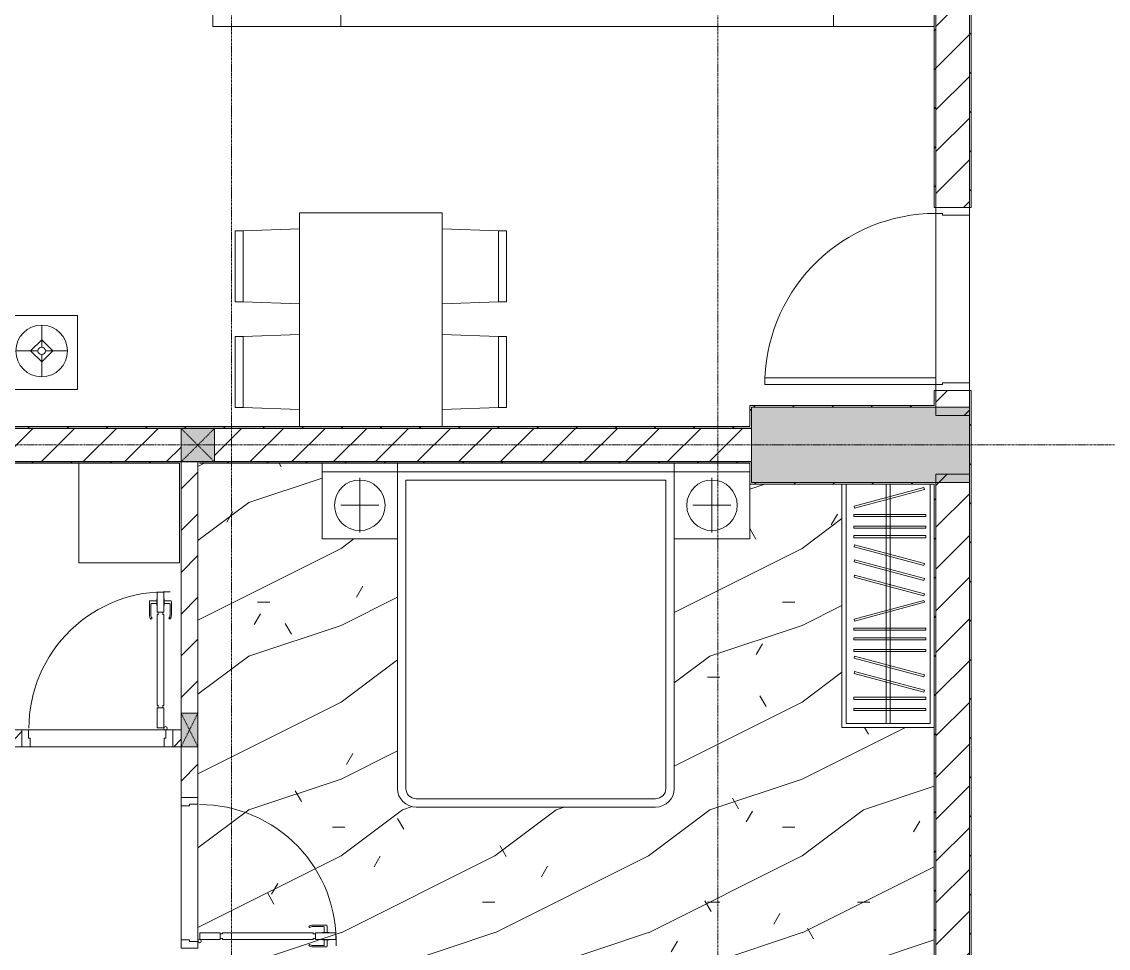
# Model space of a CAD drawing. Header units: millimetres. Extents: x 5357 to 259384, y -16348 to 109893.
# Drawn here: x 110803 to 117280, y 58735 to 64260 of the extents above; entities that cross this region are included whole.
import ezdxf

# ---------------------------------------------------------------- set-up
doc = ezdxf.new("R2010")
doc.units = ezdxf.units.MM
doc.linetypes.add('Dash', pattern=[6, 3, -3])
doc.linetypes.add('Grid Line', pattern=[22.225, 12.7, -3.175, 3.175, -3.175])
for name, color, linetype, lineweight in [('0-1', 7, 'Continuous', 5), ('A-DETL-GENF', 92, 'Continuous', 9), ('A-DETL-GENF-1', 53, 'Continuous', 9), ('A-DOOR', 31, 'Continuous', 9), ('A-DOOR-1', 254, 'Continuous', 9), ('A-DOOR-2', 53, 'Continuous', 9), ('A-DOOR-FRAM', 31, 'Continuous', 9), ('A-FLOR-1', 53, 'Continuous', 9), ('A-FLOR-PATT-1', 10, 'Continuous', 9), ('A-WALL', 113, 'Continuous', 9), ('A-WALL-1', 9, 'Continuous', 18), ('A-WALL-2', 53, 'Continuous', 9), ('A-WALL-3', 113, 'Continuous', 18), ('A-WALL-PATT', 111, 'Continuous', 9), ('A-WALL-PATT-1', 10, 'Continuous', 9), ('A-WALL-PATT-2', 53, 'Continuous', 9), ('G-IMPT-1', 254, 'Continuous', 9), ('I-FURN', 30, 'Continuous', 9), ('I-FURN-1', 254, 'Continuous', 9), ('I-WALL-1', 9, 'Continuous', 18), ('I-WALL-3', 2, 'Continuous', 18), ('S-COLS', 52, 'Continuous', 9), ('S-COLS-1', 253, 'Continuous', 5), ('S-COLS-2', 9, 'Continuous', 18), ('S-COLS-3', 53, 'Continuous', 9), ('S-COLS-4', 254, 'Continuous', 9), ('S-COLS-5', 52, 'Continuous', 18), ('S-COLS-6', 52, 'Dash', 9), ('S-COLS-HDLN', 52, 'Dash', 9), ('S-COLS-HDLN-1', 53, 'Dash', 9), ('S-GRID-1', 1, 'Grid Line', 9)]:
    doc.layers.add(name, color=color, linetype=linetype, lineweight=lineweight)
pattern_1 = [(45, (0, 0), (-124.4508, 124.4508), [])]
pattern_2 = [(45, (0, 0), (-116.67262, 116.67262), [])]

# ---------------------------------------------------------------- blocks, each defined once
blk = doc.blocks.new('NCV_TKTC_KET CAU_rvt-1-TKCS_MB CẢNH QUAN CÂY XANH')
at = {"layer": 'S-COLS-1'}
blk.add_hatch(color=256, dxfattribs=at).paths.add_polyline_path([(116452.6, 61511.9), (116452.6, 61961.9), (115152.6, 61961.9), (115152.6, 61511.9), (115506.6, 61511.9)])
at = {"layer": 'A-FLOR-1'}
blk.add_line((111752.1, 61626.9), (111752.1, 60036.9), dxfattribs=at)
at = {"layer": 'S-COLS-2'}
for p, q in [((116452.6, 61961.9), (115152.6, 61961.9)), ((115152.6, 61961.9), (115152.6, 61511.9)), ((116452.6, 61511.9), (116452.6, 61961.9)), ((115152.6, 61511.9), (116452.6, 61511.9))]:
    blk.add_line(p, q, dxfattribs=at)
blk = doc.blocks.new('DOOR_CW_01 CANH MO-PANEL KINH - DIW_01-900x2200-CỬA GỖ VÂN LAMINATE-553375-TKCS_MB CẢNH QUAN CÂY XANH')
at = {"layer": 'A-DETL-GENF-1'}
for p, q in [((-397, -182), (-397, -62)), ((-397, -62), (-357, -62)), ((-357, -62), (-357, -182)), ((-357, -182), (-397, -182)), ((-391, -196), (-391, -182)), ((-391, -182), (-363, -182)), ((-363, -182), (-363, -196)), ((-397, -196), (-391, -196)), ((-397, -738), (-397, -196)), ((-357, -196), (-363, -196)), ((-357, -196), (-357, -738)), ((-433.9, -711.2), (-427.3, -715.8)), ((-320.1, -711.2), (-326.7, -715.8)), ((-442, -737), (-442, -816.5)), ((-434, -799.5), (-434, -737)), ((-397, -738), (-391, -738)), ((-357, -752), (-397, -752)), ((-397, -752), (-397, -872)), ((-391, -752), (-391, -738)), ((-363, -752), (-391, -752)), ((-357, -738), (-363, -738)), ((-363, -738), (-363, -752)), ((-357, -872), (-357, -752)), ((-320, -799.5), (-320, -737)), ((-312, -737), (-312, -816.5)), ((-399, -820.5), (-438, -820.5)), ((-399, -803.5), (-430, -803.5)), ((-399, -792.2), (-399, -831.8)), ((-397, -792.2), (-399, -792.2)), ((-399, -831.8), (-397, -831.8)), ((-397, -792.2), (-397, -831.8)), ((-357, -792.2), (-357, -831.8)), ((-357, -792.2), (-355, -792.2)), ((-355, -831.8), (-357, -831.8)), ((-355, -792.2), (-355, -831.8)), ((-355, -803.5), (-324, -803.5)), ((-355, -820.5), (-316, -820.5)), ((-397, -872), (-357, -872))]:
    blk.add_line(p, q, dxfattribs=at)
blk.add_circle((-407, -60), 10, dxfattribs=at)
for centre, radius, start, end in [((-407, -60), 814, 268, 0), ((-397, -737), 45, 145, 180), ((-357, -737), 45, 360, 35), ((-397, -737), 37, 145, 180), ((-357, -737), 37, 0, 35), ((-438, -816.5), 4, 180, 270), ((-430, -799.5), 4, 180, 270), ((-324, -799.5), 4, 270, 0), ((-316, -816.5), 4, 270, 0)]:
    blk.add_arc(centre, radius, start, end, dxfattribs=at)
at = {"layer": 'A-DOOR-2'}
for p, q in [((-450, -50), (-450, 50)), ((-450, 50), (-400, 50)), ((-400, 50), (-400, 0)), ((400, 0), (400, 50)), ((400, 50), (450, 50)), ((450, 50), (450, -50)), ((-410, -50), (-450, -50)), ((-410, 0), (-410, -50)), ((-400, 0), (-410, 0)), ((-407, -50), (-382, -50)), ((410, 0), (400, 0)), ((410, -50), (410, 0)), ((450, -50), (410, -50))]:
    blk.add_line(p, q, dxfattribs=at)
blk = doc.blocks.new('GIUONG NGU-2TAB-1600x2000 - GIUONG NGU-2TAB-1600x2000-842839-TKCS_MB CẢNH QUAN CÂY XANH')
at = {"layer": 'I-FURN-1'}
for p, q in [((8.5, 0), (8.5, -50)), ((458.5, -50), (458.5, 0)), ((458.5, 0), (458.5, -50)), ((2108.2, -50), (2108.2, 0)), ((458.5, -50), (8.5, -50)), ((8.5, -50), (8.5, -450.3)), ((8.5, -50), (458.5, -50)), ((458.5, -50), (8.5, -50)), ((8.5, -50), (8.5, -450.3)), ((458.5, -450.3), (458.5, -50)), ((2108.2, -50), (458.5, -50)), ((458.5, -50), (458.5, -1938.9)), ((458.5, -50), (2108.2, -50)), ((458.5, -1938.9), (458.5, -50)), ((458.5, -450.3), (458.5, -50)), ((458.5, -50), (2108.2, -50)), ((2108.2, 0), (2108.2, -50)), ((2558.2, -50), (2108.2, -50)), ((2108.2, -50), (2108.2, -450.3)), ((2108.2, -1938.9), (2108.2, -50)), ((2108.2, -50), (2558.2, -50)), ((2108.2, -50), (2558.2, -50)), ((2108.2, -450.3), (2108.2, -50)), ((2108.2, -50), (2108.2, -1938.9)), ((2558.2, -50), (2558.2, 0)), ((2558.2, -450.3), (2558.2, -50)), ((2558.2, -50), (2558.2, -450.3)), ((233.5, -86.8), (233.5, -413.5)), ((508.5, -100), (2058.2, -100)), ((508.5, -1938.9), (508.5, -100)), ((2058.2, -100), (2058.2, -1938.9)), ((2333.2, -86.8), (2333.2, -413.5)), ((120.2, -250.2), (346.8, -250.2)), ((2446.5, -250.2), (2219.8, -250.2)), ((8.5, -450.3), (458.5, -450.3)), ((8.5, -450.3), (458.5, -450.3)), ((2108.2, -450.3), (2558.2, -450.3)), ((2558.2, -450.3), (2108.2, -450.3)), ((1997.1, -2000), (569.6, -2000)), ((569.6, -2050), (1997.1, -2050)), ((1997.1, -2050), (569.6, -2050))]:
    blk.add_line(p, q, dxfattribs=at)
for centre in [(233.5, -250.2), (2333.2, -250.2)]:
    blk.add_circle(centre, 150.7, dxfattribs=at)
for centre, radius, start, end in [((569.6, -1938.9), 111.1, 180, 270), ((569.6, -1938.9), 111.1, 180, 270), ((569.6, -1938.9), 61.1, 180, 270), ((1997.1, -1938.9), 111.1, 270, 360), ((1997.1, -1938.9), 61.1, 270, 0), ((1997.1, -1938.9), 111.1, 270, 0)]:
    blk.add_arc(centre, radius, start, end, dxfattribs=at)
blk = doc.blocks.new('TU QUAN AO-SUITE ROOM_3 - TU QUAN AO-SUITE ROOM_3-842841-TKCS_MB CẢNH QUAN CÂY XANH')
at = {"layer": 'I-FURN-1'}
for p, q in [((-550, -50), (-550, -1500)), ((-550, -1500), (-550, -50)), ((-550, -50), (-550, -576)), ((-526, -1476), (-526, -50)), ((-526, -50), (-526, -600)), ((-287, -50), (-287, -576)), ((-263, -50), (-263, -576)), ((-24, -50), (-24, -1476)), ((-478.3, -181.1), (-61.3, -69.4)), ((-58.2, -80.9), (-475.2, -192.7)), ((-61.3, -69.4), (-58.2, -80.9)), ((-475.2, -192.7), (-478.3, -181.1)), ((-480.1, -229.7), (-50.1, -229.7)), ((-480.1, -241.7), (-480.1, -229.7)), ((-50.1, -241.7), (-480.1, -241.7)), ((-50.1, -229.7), (-50.1, -241.7)), ((-480.1, -299.2), (-50.1, -299.2)), ((-480.1, -311.2), (-480.1, -299.2)), ((-50.1, -311.2), (-480.1, -311.2)), ((-50.1, -299.2), (-50.1, -311.2)), ((-480.1, -356.4), (-50.1, -356.4)), ((-480.1, -368.4), (-480.1, -356.4)), ((-50.1, -368.4), (-480.1, -368.4)), ((-50.1, -356.4), (-50.1, -368.4)), ((-475.2, -411.5), (-478.3, -423.1)), ((-478.3, -423.1), (-61.3, -534.9)), ((-58.2, -523.3), (-475.2, -411.5)), ((-475.2, -500.3), (-478.3, -511.9)), ((-478.3, -511.9), (-61.3, -623.6)), ((-58.2, -612.1), (-475.2, -500.3)), ((-287, -576), (-287, -1476)), ((-263, -576), (-263, -1476)), ((-61.3, -534.9), (-58.2, -523.3)), ((-526, -1476), (-526, -600)), ((-475.2, -591.5), (-478.3, -603.1)), ((-478.3, -603.1), (-61.3, -714.9)), ((-58.2, -703.3), (-475.2, -591.5)), ((-61.3, -623.6), (-58.2, -612.1)), ((-61.3, -714.9), (-58.2, -703.3)), ((-478.3, -853.9), (-61.3, -742.1)), ((-58.2, -753.7), (-475.2, -865.5)), ((-61.3, -742.1), (-58.2, -753.7)), ((-475.2, -865.5), (-478.3, -853.9)), ((-480.1, -908.6), (-480.1, -920.6)), ((-480.1, -908.6), (-480.1, -920.6)), ((-50.1, -908.6), (-480.1, -908.6)), ((-480.1, -920.6), (-50.1, -920.6)), ((-480.1, -965.8), (-480.1, -977.8)), ((-480.1, -965.8), (-480.1, -977.8)), ((-50.1, -965.8), (-480.1, -965.8)), ((-50.1, -920.6), (-50.1, -908.6)), ((-50.1, -977.8), (-50.1, -965.8)), ((-480.1, -977.8), (-50.1, -977.8)), ((-480.1, -1035.3), (-480.1, -1047.3)), ((-480.1, -1035.3), (-480.1, -1047.3)), ((-50.1, -1035.3), (-480.1, -1035.3)), ((-50.1, -1047.3), (-50.1, -1035.3)), ((-480.1, -1047.3), (-50.1, -1047.3)), ((-475.2, -1075.3), (-478.3, -1086.9)), ((-478.3, -1086.9), (-61.3, -1198.6)), ((-58.2, -1187.1), (-475.2, -1075.3)), ((-475.2, -1166.5), (-478.3, -1178.1)), ((-478.3, -1178.1), (-61.3, -1289.9)), ((-58.2, -1278.3), (-475.2, -1166.5)), ((-61.3, -1198.6), (-58.2, -1187.1)), ((-61.3, -1289.9), (-58.2, -1278.3)), ((-480.1, -1320.5), (-480.1, -1332.5)), ((-480.1, -1320.5), (-480.1, -1332.5)), ((-50.1, -1320.5), (-480.1, -1320.5)), ((-480.1, -1332.5), (-50.1, -1332.5)), ((-50.1, -1332.5), (-50.1, -1320.5)), ((-480.1, -1386.9), (-480.1, -1398.9)), ((-480.1, -1386.9), (-480.1, -1398.9)), ((-50.1, -1386.9), (-480.1, -1386.9)), ((-480.1, -1398.9), (-50.1, -1398.9)), ((-50.1, -1398.9), (-50.1, -1386.9)), ((-24, -1476), (-526, -1476)), ((-550, -1500), (0, -1500)), ((0, -1500), (-550, -1500))]:
    blk.add_line(p, q, dxfattribs=at)
blk = doc.blocks.new('MAY GIAT - MAY GIAT_dwg-348053-TKCS_MB CẢNH QUAN CÂY XANH')
at = {"layer": 'G-IMPT-1', "flags": 128}
blk.add_lwpolyline([(5, 596.6), (5, 2.3), (605, 2.3), (605, 596.6)], dxfattribs=at)
blk = doc.blocks.new('MAY GIAT - MAY GIAT-348233-TKCS_MB CẢNH QUAN CÂY XANH')
at = {"layer": 'I-FURN-1'}
for p, q in [((5, 596.6), (5, 2.3)), ((605, 2.3), (605, 596.6)), ((5, 2.3), (605, 2.3))]:
    blk.add_line(p, q, dxfattribs=at)
blk.add_blockref('MAY GIAT - MAY GIAT_dwg-348053-TKCS_MB CẢNH QUAN CÂY XANH', (0, 0))
blk = doc.blocks.new('G1_SOF - BO TRU - 100x200-V58-TKCS_MB CẢNH QUAN CÂY XANH')
at = {"layer": 'S-COLS-3'}
blk.add_hatch(color=256, dxfattribs=at).paths.add_polyline_path([(50, -100), (50, 100), (-50, 100), (-50, -100)])
at = {"layer": 'S-COLS-2'}
for p, q in [((50, 100), (-50, 100)), ((-50, 100), (-50, -100)), ((50, -100), (50, 100)), ((-50, -100), (50, -100))]:
    blk.add_line(p, q, dxfattribs=at)
at = {"layer": 'S-COLS-HDLN-1'}
for p, q in [((50, 100), (-50, -100)), ((-50, 100), (50, -100))]:
    blk.add_line(p, q, dxfattribs=at)
blk = doc.blocks.new('HE BEP A - HE BEP A-V64-TKCS_MB CẢNH QUAN CÂY XANH')
at = {"layer": 'I-FURN'}
for p, q in [((3.5, 605.3), (3.5, 11)), ((765.9, 11), (765.9, 605.3)), ((765.9, 11), (765.9, 605.3)), ((3703.5, 605.3), (3703.5, 11)), ((3279.1, 524.2), (2497.5, 524.2)), ((948.4, 131.7), (948.4, 487.8)), ((965.9, 505.3), (1810.5, 505.3)), ((1644.6, 463.3), (1632.2, 456.1)), ((1670.1, 454.1), (1721.6, 333.3)), ((1828, 487.8), (1828, 131.7)), ((2467.5, 494.2), (2467.5, 122.2)), ((3309.1, 494.2), (3309.1, 122.2)), ((975, 397.7), (975, 193.3)), ((975, 391.9), (1455.1, 391.9)), ((979.9, 419.9), (1450.3, 419.9)), ((1401.8, 451.1), (1028.4, 451.1)), ((1455.1, 193.3), (1455.1, 397.7)), ((1747.9, 434.2), (1562.5, 434.2)), ((1706.2, 324.4), (1627.3, 429.4)), ((2578, 421.2), (2573.6, 416.8)), ((2573.6, 416.8), (2602.8, 387.7)), ((2607.1, 392.1), (2578, 421.2)), ((2602.8, 387.7), (2607.1, 392.1)), ((2795.6, 424), (2766.5, 394.9)), ((2766.5, 394.9), (2770.8, 390.5)), ((2770.8, 390.5), (2800, 419.6)), ((2800, 419.6), (2795.6, 424)), ((2976.7, 419.6), (2981.1, 424)), ((3005.8, 390.5), (2976.7, 419.6)), ((2981.1, 424), (3010.2, 394.9)), ((3010.2, 394.9), (3005.8, 390.5)), ((3169.5, 392.1), (3198.6, 421.2)), ((3173.9, 387.7), (3169.5, 392.1)), ((3203, 416.8), (3173.9, 387.7)), ((3198.6, 421.2), (3203, 416.8)), ((975, 363.9), (1455.1, 363.9)), ((975, 335.9), (1455.1, 335.9)), ((1509.1, 380.9), (1509.1, 194.2)), ((1721.6, 333.3), (1706.2, 324.4)), ((1801.3, 194.2), (1801.3, 380.9)), ((975, 307.9), (1455.1, 307.9)), ((975, 279.9), (1455.1, 279.9)), ((975, 251.9), (1455.1, 251.9)), ((975, 223.9), (1455.1, 223.9)), ((975, 195.9), (1455.1, 195.9)), ((2570.9, 199.3), (2600, 228.4)), ((2575.3, 194.9), (2570.9, 199.3)), ((2604.4, 224), (2575.3, 194.9)), ((2600, 228.4), (2604.4, 224)), ((2763.7, 226.8), (2768.1, 231.2)), ((2792.8, 197.7), (2763.7, 226.8)), ((2768.1, 231.2), (2797.2, 202)), ((2797.2, 202), (2792.8, 197.7)), ((3008.5, 231.2), (2979.4, 202)), ((2979.4, 202), (2983.8, 197.7)), ((2983.8, 197.7), (3012.9, 226.8)), ((3012.9, 226.8), (3008.5, 231.2)), ((3176.6, 228.4), (3172.2, 224)), ((3172.2, 224), (3201.4, 194.9)), ((3205.8, 199.3), (3176.6, 228.4)), ((3201.4, 194.9), (3205.8, 199.3)), ((981.5, 167.9), (1448.7, 167.9)), ((1028.4, 139.9), (1401.8, 139.9)), ((1562.5, 140.8), (1747.9, 140.8)), ((2555.1, 133.3), (2555.1, 129.3)), ((2587.6, 133.3), (2555.1, 133.3)), ((2587.6, 129.3), (2587.6, 133.3)), ((3189, 129.3), (3189, 133.3)), ((3189, 133.3), (3221.5, 133.3)), ((3221.5, 133.3), (3221.5, 129.3)), ((1810.5, 114.2), (965.9, 114.2)), ((3279.1, 92.2), (2497.5, 92.2)), ((2555.1, 129.3), (2587.6, 129.3)), ((3221.5, 129.3), (3189, 129.3)), ((3.5, 11), (765.9, 11)), ((4303.5, 11), (765.9, 11))]:
    blk.add_line(p, q, dxfattribs=at)
for centre, radius in [((1589.4, 460.9), 17.8), ((1696.1, 460.9), 17.8), ((2685.4, 309.4), 142.6), ((2685.4, 309.4), 131.3), ((2685.4, 309.4), 87.2), ((3091.2, 309.4), 142.6), ((3091.2, 309.4), 131.3), ((3091.2, 309.4), 87.2), ((1656.3, 327.5), 22.2), ((2685.4, 309.4), 43.6), ((2685.4, 309.4), 30.9), ((3091.2, 309.4), 43.6), ((3091.2, 309.4), 30.9)]:
    blk.add_circle(centre, radius, dxfattribs=at)
for centre, radius, start, end in [((2497.5, 494.2), 30, 90, 180), ((3279.1, 494.2), 30, 360, 90), ((965.9, 487.8), 17.5, 90, 180), ((1641, 440.7), 17.8, 119.9521, 219.46175), ((1653.4, 447.9), 17.8, 20.53791, 119.9521), ((1810.5, 487.8), 17.5, 0, 90), ((1028.4, 397.7), 53.3, 90, 180), ((1401.8, 397.7), 53.3, 360, 90), ((1562.5, 380.9), 53.3, 90, 180), ((1747.9, 380.9), 53.3, 360, 90), ((965.9, 131.7), 17.5, 180, 270), ((1028.4, 193.3), 53.3, 180, 270), ((1401.8, 193.3), 53.3, 270, 360), ((1562.5, 194.2), 53.3, 180, 270), ((1747.9, 194.2), 53.3, 270, 360), ((1810.5, 131.7), 17.5, 270, 360), ((2588.6, 131.7), 33.5, 163.94189, 180), ((2588.6, 131.7), 33.5, 180, 196.05811), ((2580.1, 134.1), 24.7, 145.20397, 163.94189), ((2571.3, 131.3), 11.6, 9.9102, 170.0898), ((2574.8, 137.9), 18.1, 120.79762, 145.20397), ((2571.4, 143.6), 11.5, 90, 120.79762), ((2571.4, 143.6), 11.5, 59.20238, 90), ((2568, 137.9), 18.1, 34.79603, 59.20238), ((2562.6, 134.1), 24.7, 16.05811, 34.79603), ((2554.1, 131.7), 33.5, 0, 16.05811), ((2554.1, 131.7), 33.5, 343.94189, 0), ((3222.5, 131.7), 33.5, 163.94189, 180), ((3222.5, 131.7), 33.5, 180, 196.05811), ((3214, 134.1), 24.7, 145.20397, 163.94189), ((3208.7, 137.9), 18.1, 120.79762, 145.20397), ((3205.3, 131.3), 11.6, 9.9102, 170.0898), ((3205.3, 143.6), 11.5, 90, 120.79762), ((3205.3, 143.6), 11.5, 59.20238, 90), ((3201.9, 137.9), 18.1, 34.79603, 59.20238), ((3196.5, 134.1), 24.7, 16.05811, 34.79603), ((3188, 131.7), 33.5, 0, 16.05811), ((3188, 131.7), 33.5, 343.94189, 0), ((2497.5, 122.2), 30, 180, 270), ((2580.1, 129.2), 24.7, 196.05811, 214.79603), ((2571.3, 131.3), 11.6, 189.71775, 350.28225), ((2574.8, 125.5), 18.1, 214.79603, 239.20238), ((2571.4, 119.8), 11.5, 239.20238, 270), ((2571.4, 119.8), 11.5, 270, 300.79762), ((2568, 125.5), 18.1, 300.79762, 325.20397), ((2562.6, 129.2), 24.7, 325.20397, 343.94189), ((3214, 129.2), 24.7, 196.05811, 214.79603), ((3208.7, 125.5), 18.1, 214.79603, 239.20238), ((3205.3, 131.3), 11.6, 189.71775, 350.28225), ((3205.3, 119.8), 11.5, 239.20238, 270), ((3205.3, 119.8), 11.5, 270, 300.79762), ((3201.9, 125.5), 18.1, 300.79762, 325.20397), ((3196.5, 129.2), 24.7, 325.20397, 343.94189), ((3279.1, 122.2), 30, 270, 360)]:
    blk.add_arc(centre, radius, start, end, dxfattribs=at)
at = {"layer": 'I-FURN-1'}
for p, q in [((3.5, 605.3), (3.5, 11)), ((3.5, 11), (4303.5, 11))]:
    blk.add_line(p, q, dxfattribs=at)
blk = doc.blocks.new('RES_BAN AN 1 - RES_BAN AN 1-V66-TKCS_MB CẢNH QUAN CÂY XANH')
at = {"layer": 'I-FURN-1'}
for p, q in [((-425, 1275), (425, 1275)), ((-425, 1.6), (-425, 1275)), ((425, 1275), (425, 1.6)), ((-761.9, 1168.8), (-809.6, 1167.2)), ((-809.6, 1167.2), (-809.6, 745.3)), ((-425, 1180), (-761.9, 1168.8)), ((-761.9, 1168.8), (-761.9, 743.8)), ((-761.9, 743.8), (-761.9, 1168.8)), ((-425, 732.5), (-425, 1180)), ((425, 1180), (761.9, 1168.8)), ((425, 732.5), (425, 1180)), ((761.9, 1168.8), (761.9, 743.8)), ((761.9, 1168.8), (761.9, 743.8)), ((809.6, 1167.2), (761.9, 1168.8)), ((809.6, 745.3), (809.6, 1167.2)), ((-809.6, 745.3), (-761.9, 743.8)), ((-761.9, 743.8), (-425, 732.5)), ((761.9, 743.8), (425, 732.5)), ((761.9, 743.8), (809.6, 745.3)), ((-809.6, 536.9), (-761.9, 538.5)), ((-809.6, 115.1), (-809.6, 536.9)), ((-425, 549.7), (-761.9, 538.5)), ((-761.9, 538.5), (-761.9, 113.5)), ((-761.9, 538.5), (-761.9, 113.5)), ((-425, 102.3), (-425, 549.7)), ((425, 549.7), (761.9, 538.5)), ((425, 102.3), (425, 549.7)), ((761.9, 538.5), (761.9, 113.5)), ((761.9, 538.5), (809.6, 536.9)), ((761.9, 113.5), (761.9, 538.5)), ((809.6, 536.9), (809.6, 115.1)), ((-761.9, 113.5), (-809.6, 115.1)), ((-761.9, 113.5), (-425, 102.3)), ((761.9, 113.5), (425, 102.3)), ((809.6, 115.1), (761.9, 113.5))]:
    blk.add_line(p, q, dxfattribs=at)
blk = doc.blocks.new('LOBBY_SOFA_1 - LOBBY_SOFA_1-842835-TKCS_MB CẢNH QUAN CÂY XANH')
at = {"layer": 'I-FURN'}
for p, q in [((-2556, 0), (-2556, -660)), ((-708, 0), (-2556, 0)), ((-708, -660), (-708, 0)), ((-2457, -66), (-2457, -660)), ((-807, -66), (-2457, -66)), ((-807, -660), (-807, -66)), ((-3128.2, -193.5), (-2688.2, -193.5)), ((-3128.2, -633.5), (-3128.2, -193.5)), ((-2688.2, -193.5), (-2688.2, -633.5)), ((-807, -143), (-2457, -143)), ((-1907, -143), (-1907, -660)), ((-1357, -143), (-1357, -660)), ((-575.9, -193.5), (-575.9, -633.5)), ((-135.9, -193.5), (-575.9, -193.5)), ((-135.9, -633.5), (-135.9, -193.5)), ((-2915.4, -269), (-2915.4, -401)), ((-348.6, -269), (-348.6, -401)), ((-2915.4, -357), (-2981.4, -423)), ((-2849.4, -423), (-2915.4, -357)), ((-414.6, -423), (-348.6, -357)), ((-348.6, -357), (-282.6, -423)), ((-2937.4, -423), (-3069.4, -423)), ((-2981.4, -423), (-2915.4, -489)), ((-2915.4, -489), (-2849.4, -423)), ((-2915.4, -445), (-2915.4, -577)), ((-2893.4, -423), (-2761.4, -423)), ((-370.6, -423), (-502.6, -423)), ((-348.6, -489), (-414.6, -423)), ((-282.6, -423), (-348.6, -489)), ((-348.6, -445), (-348.6, -577)), ((-326.6, -423), (-194.6, -423)), ((-2688.2, -633.5), (-3128.2, -633.5)), ((-575.9, -633.5), (-135.9, -633.5)), ((-2556, -660), (-708, -660)), ((-1160.3, -1020.5), (-2128.3, -1020.5)), ((-2172.3, -1064.5), (-2172.3, -1504.5)), ((-1116.3, -1504.5), (-1116.3, -1064.5)), ((-2128.3, -1548.5), (-1160.3, -1548.5))]:
    blk.add_line(p, q, dxfattribs=at)
for centre, radius in [((-2915.4, -423), 154), ((-348.6, -423), 154), ((-2915.4, -423), 22), ((-348.6, -423), 22)]:
    blk.add_circle(centre, radius, dxfattribs=at)
for centre, start, end in [((-2128.3, -1064.5), 90, 180), ((-1160.3, -1064.5), 0, 90), ((-2128.3, -1504.5), 180, 270), ((-1160.3, -1504.5), 270, 0)]:
    blk.add_arc(centre, 44, start, end, dxfattribs=at)
at = {"layer": 'I-FURN-1'}
for p, q in [((-708, 0), (-2556, 0)), ((-2556, 0), (-2556, -660)), ((-708, -660), (-708, 0)), ((-2688.2, -193.5), (-3128.2, -193.5)), ((-3128.2, -193.5), (-3128.2, -633.5)), ((-2688.2, -633.5), (-2688.2, -193.5)), ((-135.9, -193.5), (-575.9, -193.5)), ((-575.9, -193.5), (-575.9, -633.5)), ((-135.9, -633.5), (-135.9, -193.5)), ((-3128.2, -633.5), (-2688.2, -633.5)), ((-575.9, -633.5), (-135.9, -633.5)), ((-2556, -660), (-708, -660)), ((-1160.3, -1020.5), (-2128.3, -1020.5)), ((-2172.3, -1064.5), (-2172.3, -1504.5)), ((-1116.3, -1504.5), (-1116.3, -1064.5)), ((-2128.3, -1548.5), (-1160.3, -1548.5))]:
    blk.add_line(p, q, dxfattribs=at)
for centre, start, end in [((-2128.3, -1064.5), 90, 180), ((-1160.3, -1064.5), 0, 90), ((-2128.3, -1504.5), 180, 270), ((-1160.3, -1504.5), 270, 0)]:
    blk.add_arc(centre, 44, start, end, dxfattribs=at)
blk = doc.blocks.new('DOOR_CW_01 CANH MO-PANEL KINH - DIG_01-900x2200-CỬA NHÔM KÍNH-400860-TKCS_MB CẢNH QUAN CÂY XANH')
at = {"layer": 'A-DETL-GENF-1'}
for p, q in [((-397, -182), (-397, -62)), ((-397, -62), (-357, -62)), ((-357, -62), (-357, -182)), ((-357, -182), (-397, -182)), ((-391, -196), (-391, -182)), ((-391, -182), (-363, -182)), ((-363, -182), (-363, -196)), ((-397, -196), (-391, -196)), ((-397, -738), (-397, -196)), ((-357, -196), (-363, -196)), ((-357, -196), (-357, -738)), ((-433.9, -711.2), (-427.3, -715.8)), ((-320.1, -711.2), (-326.7, -715.8)), ((-442, -737), (-442, -816.5)), ((-434, -799.5), (-434, -737)), ((-397, -738), (-391, -738)), ((-357, -752), (-397, -752)), ((-397, -752), (-397, -872)), ((-391, -752), (-391, -738)), ((-363, -752), (-391, -752)), ((-357, -738), (-363, -738)), ((-363, -738), (-363, -752)), ((-357, -872), (-357, -752)), ((-320, -799.5), (-320, -737)), ((-312, -737), (-312, -816.5)), ((-399, -820.5), (-438, -820.5)), ((-399, -803.5), (-430, -803.5)), ((-399, -792.2), (-399, -831.8)), ((-397, -792.2), (-399, -792.2)), ((-399, -831.8), (-397, -831.8)), ((-397, -792.2), (-397, -831.8)), ((-357, -792.2), (-357, -831.8)), ((-357, -792.2), (-355, -792.2)), ((-355, -831.8), (-357, -831.8)), ((-355, -792.2), (-355, -831.8)), ((-355, -803.5), (-324, -803.5)), ((-355, -820.5), (-316, -820.5)), ((-397, -872), (-357, -872))]:
    blk.add_line(p, q, dxfattribs=at)
blk.add_circle((-407, -60), 10, dxfattribs=at)
for centre, radius, start, end in [((-407, -60), 814, 268, 0), ((-397, -737), 45, 145, 180), ((-357, -737), 45, 360, 35), ((-397, -737), 37, 145, 180), ((-357, -737), 37, 0, 35), ((-438, -816.5), 4, 180, 270), ((-430, -799.5), 4, 180, 270), ((-324, -799.5), 4, 270, 0), ((-316, -816.5), 4, 270, 0)]:
    blk.add_arc(centre, radius, start, end, dxfattribs=at)
at = {"layer": 'A-DOOR-2'}
for p, q in [((-450, -50), (-450, 50)), ((-450, 50), (-400, 50)), ((-400, 50), (-400, 0)), ((400, 0), (400, 50)), ((400, 50), (450, 50)), ((450, 50), (450, -50)), ((-410, -50), (-450, -50)), ((-410, 0), (-410, -50)), ((-400, 0), (-410, 0)), ((-407, -50), (-382, -50)), ((410, 0), (400, 0)), ((410, -50), (410, 0)), ((450, -50), (410, -50))]:
    blk.add_line(p, q, dxfattribs=at)
blk = doc.blocks.new('NCV_TKTC_TANG 1_rvt-1-TKCS_MB CẢNH QUAN CÂY XANH')
at = {"layer": 'A-FLOR-PATT-1'}
h = blk.add_hatch(dxfattribs=at)
h.set_pattern_fill('FP_5', color=256, style=0, pattern_type=2)
h.set_pattern_definition([(0, (0, 0), (1788.16, 447.04), [73.762, -1267.358, 73.762, -1267.358, -7152.64]), (0, (0, 0), (1788.16, 447.04), [-2682.24, 73.762, -2608.478, 73.762, -1267.358, -3129.28]), (0, (0, 0), (1788.16, 447.04), [-6705.6, 73.762, -820.318, 73.762, -2161.438]), (120, (670.56, 223.5), (-1281.228, 1325.072), [73.762, -1267.358, 73.762, -8419.998]), (120, (670.56, 223.5), (-1281.228, 1325.072), [-1414.882, -1267.358, 73.762, -2608.478, -4470.4]), (120, (670.56, 223.5), (-1281.228, 1325.072), [-5364.48, 73.762, -1267.358, 73.762, -3055.518]), (120, (670.56, 223.5), (-1281.228, 1325.072), [-6779.362, -820.318, 73.762, -2161.438]), (240, (894.1, 1117.6), (-506.932, -1772.112), [73.762, -1267.358, 73.762, -8419.998]), (240, (894.1, 1117.6), (-506.932, -1772.112), [-1414.882, -1267.358, 73.762, -2608.478, -4470.4]), (240, (894.1, 1117.6), (-506.932, -1772.112), [-5364.48, 73.762, -1267.358, 73.762, -3055.518]), (240, (894.1, 1117.6), (-506.932, -1772.112), [-6779.362, -820.318, 73.762, -2161.438])])
h.paths.add_polyline_path([(115392.6, 58636.9), (116152.6, 58636.9), (116152.6, 58646.9), (116242.6, 58646.9), (116242.6, 60051.9), (115692.6, 60051.9), (115692.6, 61501.9), (115142.6, 61503.2), (115142.4, 61176.6), (114692.4, 61176.6), (114692.4, 59688), (114688.6, 59659.3), (114677.5, 59632.5), (114659.9, 59609.5), (114636.9, 59591.8), (114610.1, 59580.7), (114581.3, 59576.9), (113153.9, 59576.9), (113125.1, 59580.7), (113098.3, 59591.8), (113075.3, 59609.5), (113057.6, 59632.5), (113046.5, 59659.3), (113042.8, 59688), (113042.8, 61176.6), (112592.8, 61176.6), (112592.8, 61626.9), (111852.6, 61626.9), (111852.6, 58646.9), (115352.6, 58646.9), (115352.6, 58636.9)])
h = blk.add_hatch(dxfattribs=at)
h.set_pattern_fill('FP_4', color=256, style=0, pattern_type=2)
h.set_pattern_definition([(216.87, (366.52, 916.3), (2748.89673, 1832.6049), [458.15, -4123.35]), (206.565, (916.3, 641.4), (-916.3012, -916.2996), [1024.455, -1024.455]), (198.435, (916.3, 183.26), (-1832.59854, -916.30195), [579.52, -2318.076])])
h.paths.add_polyline_path([(115392.6, 58636.9), (116152.6, 58636.9), (116152.6, 58646.9), (116242.6, 58646.9), (116242.6, 60051.9), (115692.6, 60051.9), (115692.6, 61501.9), (115142.6, 61503.2), (115142.4, 61176.6), (114692.4, 61176.6), (114692.4, 59688), (114688.6, 59659.3), (114677.5, 59632.5), (114659.9, 59609.5), (114636.9, 59591.8), (114610.1, 59580.7), (114581.3, 59576.9), (113153.9, 59576.9), (113125.1, 59580.7), (113098.3, 59591.8), (113075.3, 59609.5), (113057.6, 59632.5), (113046.5, 59659.3), (113042.8, 59688), (113042.8, 61176.6), (112592.8, 61176.6), (112592.8, 61626.9), (111852.6, 61626.9), (111852.6, 58646.9), (115352.6, 58646.9), (115352.6, 58636.9)])
at = {"layer": 'A-WALL-PATT-1'}
h = blk.add_hatch(dxfattribs=at)
h.set_pattern_fill('FP_2', color=256, style=0, pattern_type=2)
h.set_pattern_definition(pattern_1)
h.paths.add_polyline_path([(111841.4, 56836.9), (111852.6, 56836.9), (111852.6, 57635.3), (111752.6, 57635.3), (111752.6, 56836.9)])
h.paths.add_polyline_path([(111852.6, 58435.3), (111852.6, 58734.9), (111752.6, 58734.9), (111752.6, 58435.3), (111802.6, 58435.3)])
h.paths.add_polyline_path([(111852.6, 59634.9), (111852.6, 59936.9), (111752.6, 59936.9), (111752.6, 59634.9), (111802.6, 59634.9)])
h.paths.add_polyline_path([(111852.6, 60136.9), (111852.6, 61636.9), (111752.6, 61636.9), (111752.6, 60136.9), (111758.3, 60136.9)])
h = blk.add_hatch(dxfattribs=at)
h.set_pattern_fill('FP_2', color=256, style=0, pattern_type=2)
h.set_pattern_definition(pattern_1)
h.paths.add_polyline_path([(111752.6, 59936.9), (111752.6, 60036.9), (111702.6, 60036.9), (111702.6, 59936.9), (111742.6, 59936.9)])
h.paths.add_polyline_path([(110752.6, 59936.9), (110802.6, 59936.9), (110802.6, 60036.9), (110752.6, 60036.9)])
at = {"layer": 'A-WALL-PATT-2'}
h = blk.add_hatch(dxfattribs=at)
h.set_pattern_fill('FP_10', color=256, style=0, pattern_type=2)
h.set_pattern_definition(pattern_2)
h.paths.add_polyline_path([(116252.6, 61961.9), (116252.6, 62061.9), (116242.6, 62061.9), (116242.6, 61961.9)])
h.paths.add_polyline_path([(116242.6, 63151.9), (116252.6, 63151.9), (116252.6, 64836.9), (116242.6, 64836.9), (116242.6, 64525.9)])
h = blk.add_hatch(dxfattribs=at)
h.set_pattern_fill('FP_10', color=256, style=0, pattern_type=2)
h.set_pattern_definition(pattern_2)
h.paths.add_polyline_path([(115142.6, 61961.9), (116242.6, 61961.9), (116242.6, 61971.9), (115142.6, 61971.9)])
h = blk.add_hatch(dxfattribs=at)
h.set_pattern_fill('FP_10', color=256, style=0, pattern_type=2)
h.set_pattern_definition(pattern_2)
h.paths.add_polyline_path([(115142.6, 61846.9), (115152.6, 61846.9), (115152.6, 61961.9), (115142.6, 61961.9)])
h = blk.add_hatch(dxfattribs=at)
h.set_pattern_fill('FP_10', color=256, style=0, pattern_type=2)
h.set_pattern_definition(pattern_2)
h.paths.add_polyline_path([(115152.6, 61836.9), (115152.6, 61846.9), (108312.6, 61846.9), (108312.6, 61836.9), (114296.1, 61836.9)])
h = blk.add_hatch(dxfattribs=at)
h.set_pattern_fill('FP_10', color=256, style=0, pattern_type=2)
h.set_pattern_definition(pattern_2)
h.paths.add_polyline_path([(108302.6, 61626.9), (111752.6, 61626.9), (111752.6, 61636.9), (108302.6, 61636.9)])
h = blk.add_hatch(dxfattribs=at)
h.set_pattern_fill('FP_10', color=256, style=0, pattern_type=2)
h.set_pattern_definition(pattern_2)
h.paths.add_polyline_path([(115152.6, 61626.9), (115152.6, 61636.9), (111852.6, 61636.9), (111852.6, 61626.9), (115142.6, 61626.9)])
h = blk.add_hatch(dxfattribs=at)
h.set_pattern_fill('FP_10', color=256, style=0, pattern_type=2)
h.set_pattern_definition(pattern_2)
h.paths.add_polyline_path([(115152.6, 61501.9), (116242.6, 61501.9), (116242.6, 61511.9), (115152.6, 61511.9)])
h = blk.add_hatch(dxfattribs=at)
h.set_pattern_fill('FP_10', color=256, style=0, pattern_type=2)
h.set_pattern_definition(pattern_2)
h.paths.add_polyline_path([(116242.6, 58646.9), (116252.6, 58646.9), (116252.6, 61511.9), (116242.6, 61511.9), (116242.6, 60580.9)])
at = {"layer": 'A-FLOR-1'}
for p, q in [((116252.6, 62061.9), (116252.6, 63151.9)), ((116252.6, 63151.9), (116252.6, 62061.9)), ((116452.5, 62106.9), (116452.5, 63106.9)), ((111662.6, 60036.9), (110842.6, 60036.9)), ((111652.6, 59936.9), (110852.6, 59936.9)), ((110852.6, 59936.9), (111652.6, 59936.9)), ((111852.6, 59594.7), (111852.6, 58774.9)), ((111752.6, 58784.9), (111752.6, 59584.9))]:
    blk.add_line(p, q, dxfattribs=at)
at = {"layer": 'A-WALL-1'}
for p, q in [((111852.6, 61636.9), (111752.6, 61636.9)), ((111752.6, 61636.9), (111752.6, 61626.9)), ((111852.6, 61626.9), (111852.6, 61636.9)), ((111742.6, 59936.9), (111752.6, 59936.9))]:
    blk.add_line(p, q, dxfattribs=at)
at = {"layer": 'A-WALL-2'}
for p, q in [((111752.6, 61626.9), (111752.6, 60136.9)), ((111852.6, 60136.9), (111852.6, 61626.9)), ((110802.6, 60036.9), (110762.6, 60036.9)), ((111752.6, 60036.9), (111702.6, 60036.9)), ((110752.6, 59936.9), (110802.6, 59936.9)), ((111652.6, 59936.9), (110852.6, 59936.9)), ((111702.6, 59936.9), (111742.6, 59936.9)), ((111752.6, 59936.9), (111752.6, 59634.9)), ((111852.6, 59634.9), (111852.6, 59936.9)), ((111852.6, 59594.7), (111852.6, 58774.9)), ((111752.6, 58784.9), (111752.6, 59584.9))]:
    blk.add_line(p, q, dxfattribs=at)
at = {"layer": 'I-WALL-1'}
for p, q in [((116242.6, 64826.9), (116242.6, 63151.9)), ((116252.6, 63151.9), (116252.6, 64836.9)), ((116242.6, 63151.9), (116252.6, 63151.9)), ((116252.6, 62061.9), (116242.6, 62061.9)), ((116242.6, 62061.9), (116242.6, 61971.9)), ((116252.6, 61961.9), (116252.6, 62061.9)), ((116242.6, 61971.9), (115142.6, 61971.9)), ((115142.6, 61971.9), (115142.6, 61961.9)), ((115142.6, 61961.9), (115142.6, 61846.9)), ((115152.6, 61961.9), (116242.6, 61961.9)), ((115152.6, 61846.9), (115152.6, 61961.9)), ((116242.6, 61961.9), (116252.6, 61961.9)), ((115142.6, 61846.9), (108312.6, 61846.9)), ((108312.6, 61836.9), (115152.6, 61836.9)), ((115152.6, 61836.9), (115152.6, 61846.9)), ((111752.6, 61636.9), (108302.6, 61636.9)), ((108312.6, 61626.9), (111742.6, 61626.9)), ((111752.6, 61626.9), (111752.6, 61636.9)), ((115152.6, 61636.9), (111852.6, 61636.9)), ((111852.6, 61636.9), (111852.6, 61626.9)), ((111862.6, 61626.9), (115142.6, 61626.9)), ((115142.6, 61626.9), (115142.6, 61501.9)), ((115152.6, 61626.9), (115152.6, 61636.9)), ((115152.6, 61511.9), (115152.6, 61626.9)), ((115142.6, 61501.9), (115152.6, 61501.9)), ((116242.6, 61511.9), (115152.6, 61511.9)), ((115152.6, 61501.9), (116242.6, 61501.9)), ((116252.6, 61511.9), (116242.6, 61511.9)), ((116242.6, 61501.9), (116242.6, 58646.9)), ((116252.6, 58646.9), (116252.6, 61511.9))]:
    blk.add_line(p, q, dxfattribs=at)
at = {"layer": 'A-DOOR-1'}
for name, p, rotation in [('DOOR_CW_01 CANH MO-PANEL KINH - DIG_01-900x2200-CỬA NHÔM KÍNH-400860-TKCS_MB CẢNH QUAN CÂY XANH', (111252.6, 59986.9), 180), ('DOOR_CW_01 CANH MO-PANEL KINH - DIW_01-900x2200-CỬA GỖ VÂN LAMINATE-553375-TKCS_MB CẢNH QUAN CÂY XANH', (111802.6, 59184.9), 89.99999999999905)]:
    blk.add_blockref(name, p, dxfattribs=dict(at, rotation=rotation))
at = {"layer": 'I-FURN-1'}
for name, p in [('HE BEP A - HE BEP A-V64-TKCS_MB CẢNH QUAN CÂY XANH', (111939.1, 64221.6)), ('RES_BAN AN 1 - RES_BAN AN 1-V66-TKCS_MB CẢNH QUAN CÂY XANH', (112883.8, 61845.3)), ('MAY GIAT - MAY GIAT-348233-TKCS_MB CẢNH QUAN CÂY XANH', (111137.6, 61030.3)), ('GIUONG NGU-2TAB-1600x2000 - GIUONG NGU-2TAB-1600x2000-842839-TKCS_MB CẢNH QUAN CÂY XANH', (112584.3, 61626.9)), ('TU QUAN AO-SUITE ROOM_3 - TU QUAN AO-SUITE ROOM_3-842841-TKCS_MB CẢNH QUAN CÂY XANH', (116242.6, 61551.9))]:
    blk.add_blockref(name, p, dxfattribs=at)
at = {"layer": 'I-FURN-1', "rotation": 180}
blk.add_blockref('LOBBY_SOFA_1 - LOBBY_SOFA_1-842835-TKCS_MB CẢNH QUAN CÂY XANH', (108006.1, 61874.1), dxfattribs=at)
at = {"layer": 'S-COLS-4'}
blk.add_blockref('G1_SOF - BO TRU - 100x200-V58-TKCS_MB CẢNH QUAN CÂY XANH', (111802.6, 60036.9), dxfattribs=at)
blk = doc.blocks.new('FD_05 - FD_05-1000x2200mm-835433-TKCS_MB CẢNH QUAN CÂY XANH')
at = {"layer": 'A-DETL-GENF'}
for p, q in [((510, -100), (470, -100)), ((470, -100), (470, -1120)), ((510, -1120), (510, -100)), ((470, -1120), (510, -1120))]:
    blk.add_line(p, q, dxfattribs=at)
blk.add_arc((510, -100), 1020, 180, 267.75253, dxfattribs=at)
at = {"layer": 'A-DOOR-FRAM'}
for p, q in [((-545, 100), (-500, 100)), ((-545, -100), (-545, 100)), ((-500, 100), (-500, -60)), ((500, 100), (545, 100)), ((500, -60), (500, 100)), ((545, 100), (545, -100)), ((-500, -60), (-510, -60)), ((-510, -60), (-510, -100)), ((510, -60), (500, -60)), ((510, -100), (510, -60)), ((-510, -100), (-545, -100)), ((545, -100), (510, -100))]:
    blk.add_line(p, q, dxfattribs=at)
blk = doc.blocks.new('G1_SOF - BO TRU - 200x200-3051103-TKCS_MB CẢNH QUAN CÂY XANH')
at = {"layer": 'S-COLS-HDLN'}
for p, q in [((-100, -100), (100, 100)), ((100, -100), (-100, 100))]:
    blk.add_line(p, q, dxfattribs=at)

msp = doc.modelspace()

# ---------------------------------------------------------------- hatches: boundary and pattern name
at = {"layer": 'A-WALL-PATT'}
h = msp.add_hatch(dxfattribs=at)
h.set_pattern_fill('FP_41', color=256, style=0, pattern_type=2)
h.set_pattern_definition(pattern_2)
h.paths.add_polyline_path([(116462.6, 49161.9), (116462.6, 51761.9), (116452.6, 51761.9), (116452.6, 49161.9)])
h.paths.add_polyline_path([(116452.6, 52751.9), (116462.6, 52751.9), (116462.6, 53861.9), (116452.6, 53861.9), (116452.6, 53361.9)])
h.paths.add_polyline_path([(116452.6, 54951.9), (116462.6, 54951.9), (116462.6, 62061.9), (116452.6, 62061.9), (116452.6, 56635.3)])
h.paths.add_polyline_path([(116452.6, 63151.9), (116462.6, 63151.9), (116462.6, 70111.9), (116452.6, 70111.9), (116452.6, 64525.9)])
h = msp.add_hatch(dxfattribs=at)
h.set_pattern_fill('FP_1', color=256, style=0, pattern_type=2)
h.set_pattern_definition(pattern_1)
h.paths.add_polyline_path([(116252.6, 61911.9), (116452.6, 61911.9), (116452.6, 62061.9), (116252.6, 62061.9)])
h.paths.add_polyline_path([(116452.6, 63151.9), (116452.6, 64835.3), (116252.6, 64835.3), (116252.6, 63151.9), (116292.6, 63151.9)])
h.paths.add_polyline_path([(116252.6, 65035.3), (116452.6, 65035.3), (116452.6, 69761.9), (116252.6, 69761.9), (116252.6, 65512.2)])
h = msp.add_hatch(dxfattribs=at)
h.set_pattern_fill('FP_1', color=256, style=0, pattern_type=2)
h.set_pattern_definition(pattern_1)
h.paths.add_polyline_path([(114296.1, 61635.3), (115152.6, 61635.3), (115152.6, 61835.3), (111952.2, 61835.3), (111952.2, 61635.3)])
h.paths.add_polyline_path([(109454.4, 61635.3), (111752.2, 61635.3), (111752.2, 61835.3), (108302.6, 61835.3), (108302.6, 61635.3)])
h = msp.add_hatch(dxfattribs=at)
h.set_pattern_fill('FP_1', color=256, style=0, pattern_type=2)
h.set_pattern_definition(pattern_1)
h.paths.add_polyline_path([(116252.6, 53711.9), (116452.6, 53711.9), (116452.6, 53861.9), (116252.6, 53861.9)])
h.paths.add_polyline_path([(116292.6, 54951.9), (116452.6, 54951.9), (116452.6, 56635.3), (116252.6, 56635.3), (116252.6, 54951.9)])
h.paths.add_polyline_path([(116452.6, 56835.3), (116452.6, 61561.9), (116252.6, 61561.9), (116252.6, 56835.3)])
at = {"layer": 'S-COLS-1'}
msp.add_hatch(color=256, dxfattribs=at).paths.add_polyline_path([(111875.3, 61635.3), (111952.2, 61635.3), (111952.2, 61835.3), (111752.2, 61835.3), (111752.2, 61635.3)])

# ---------------------------------------------------------------- linework, layer by layer
at = {"layer": 'A-WALL'}
for p, q in [((116452.6, 63151.9), (116452.6, 64835.3)), ((116452.6, 64835.3), (116452.6, 63151.9)), ((116252.6, 62096.9), (116252.6, 63116.9)), ((116452.6, 63106.9), (116452.6, 62106.9)), ((116452.6, 61911.9), (116452.6, 62061.9)), ((116452.6, 62061.9), (116452.6, 61911.9)), ((111752.2, 61635.3), (111752.2, 61835.3)), ((111952.2, 61835.3), (111952.2, 61635.3)), ((116452.6, 56835.3), (116452.6, 61561.9)), ((116452.6, 61561.9), (116452.6, 56835.3))]:
    msp.add_line(p, q, dxfattribs=at)
at = {"layer": 'A-WALL-3'}
for p, q in [((116252.6, 64835.3), (116252.6, 63151.9)), ((116252.6, 62061.9), (116252.6, 61911.9)), ((116252.6, 61911.9), (116452.6, 61911.9)), ((111752.2, 61835.3), (108302.6, 61835.3)), ((115152.6, 61835.3), (111952.2, 61835.3)), ((115152.6, 61635.3), (115152.6, 61835.3)), ((108302.6, 61635.3), (111752.2, 61635.3)), ((111952.2, 61635.3), (115152.6, 61635.3)), ((116252.6, 61561.9), (116252.6, 56835.3)), ((116452.6, 61561.9), (116252.6, 61561.9))]:
    msp.add_line(p, q, dxfattribs=at)
at = {"layer": 'I-WALL-3'}
for p, q in [((116462.6, 63151.9), (116462.6, 70111.9)), ((116452.6, 63151.9), (116462.6, 63151.9)), ((116462.6, 62061.9), (116452.6, 62061.9)), ((116462.6, 54951.9), (116462.6, 62061.9)), ((116452.6, 61911.9), (116452.6, 61561.9))]:
    msp.add_line(p, q, dxfattribs=at)
at = {"layer": 'S-COLS'}
for p, q in [((111752.2, 61835.3), (111752.2, 61635.3)), ((111952.2, 61635.3), (111952.2, 61835.3))]:
    msp.add_line(p, q, dxfattribs=at)
at = {"layer": 'S-COLS-5'}
for p, q in [((111952.2, 61835.3), (111752.2, 61835.3)), ((111752.2, 61635.3), (111952.2, 61635.3))]:
    msp.add_line(p, q, dxfattribs=at)
at = {"layer": 'S-GRID-1'}
for p, q in [((112052.6, 20960.6), (112052.6, 80482.7)), ((114952.6, 20960.6), (114952.6, 80482.7)), ((116452.6, 20960.6), (116452.6, 80482.7)), ((130319.3, 61736.9), (29351.8, 61736.9))]:
    msp.add_line(p, q, dxfattribs=at)

# ---------------------------------------------------------------- block references
at = {"layer": '0-1'}
for name in ['NCV_TKTC_KET CAU_rvt-1-TKCS_MB CẢNH QUAN CÂY XANH', 'NCV_TKTC_TANG 1_rvt-1-TKCS_MB CẢNH QUAN CÂY XANH']:
    msp.add_blockref(name, (0, 0), dxfattribs=at)
at = {"layer": 'A-DOOR', "rotation": 269.9999999999999}
msp.add_blockref('FD_05 - FD_05-1000x2200mm-835433-TKCS_MB CẢNH QUAN CÂY XANH', (116352.6, 62606.9), dxfattribs=at)
at = {"layer": 'S-COLS-6', "rotation": 180}
msp.add_blockref('G1_SOF - BO TRU - 200x200-3051103-TKCS_MB CẢNH QUAN CÂY XANH', (111852.2, 61735.3), dxfattribs=at)

doc.saveas('drawing.dxf')
